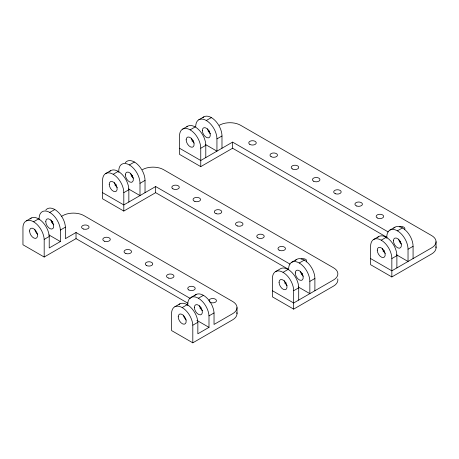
<?xml version="1.0" encoding="UTF-8"?>
<svg xmlns="http://www.w3.org/2000/svg" width="459" height="459" viewBox="0 0 459 459"><rect width="100%" height="100%" fill="white"/><g stroke="black" fill="none" stroke-linecap="round" stroke-linejoin="round"><path stroke-width="0.69" d="M105.679 173.536L110.722 170.622M182.63 129.105L187.674 126.196M198.822 119.759L203.865 116.85M26.289 220.899L31.332 217.991M288.797 269.536L155.653 192.665L123.804 211.054L102.569 198.793L102.569 180.404A15.015 8.669 60 0 1 113.189 174.277L118.227 171.368M118.761 172.423L118.761 171.058A15.015 8.669 60 0 1 129.375 164.93L134.418 162.021M386.96 237.36L232.598 148.24L200.755 166.628L179.521 154.367L179.521 135.979A15.015 8.669 60 0 1 190.135 129.851L195.178 126.942M195.712 126.632A15.015 8.669 60 0 1 206.326 120.505L211.369 117.59M187.96 303.256L76.028 238.634L44.184 257.023L22.95 244.762L22.95 227.142A15.044 8.687 60 0 1 33.564 221.777L38.608 218.868M39.141 219.821L39.141 217.796A15.044 8.687 60 0 1 49.756 212.431L54.799 209.522M51.615 222.087L52.854 221.37M61.523 216.367L62.763 215.65A15.015 8.669 0 0 1 83.991 215.65L232.615 301.46A15.015 8.669 0 0 1 232.615 313.715L214.037 324.444L214.037 312.952A15.044 8.687 60 0 0 206.068 297.237A15.044 8.687 60 0 0 194.45 295.837M115.043 185.465L116.282 184.748M131.234 176.118L132.473 175.401M191.994 141.039L193.233 140.322M208.185 131.693L209.424 130.976M123.804 211.054L123.804 192.665L128.847 189.756A15.015 8.669 60 0 0 121.641 173.99A15.015 8.669 60 0 0 109.804 171.299M128.468 188.924L139.995 195.574L139.995 183.319L145.033 180.404A15.015 8.669 60 0 0 137.166 164.024A15.015 8.669 60 0 0 125.227 162.842M200.755 166.628L200.755 148.24L205.793 145.325A15.015 8.669 60 0 0 198.592 129.558A15.015 8.669 60 0 0 186.756 126.873M205.414 144.493L216.941 151.149L216.941 138.893L221.984 135.979A15.015 8.669 60 0 0 214.783 120.212A15.015 8.669 60 0 0 202.947 117.527M44.184 257.023L44.184 239.397L49.222 236.488A15.044 8.687 60 0 0 41.574 221.066A15.044 8.687 60 0 0 30.007 218.954M49.222 236.488L49.222 247.98L60.37 241.543L60.37 230.051L65.413 227.142A15.044 8.687 60 0 0 57.444 211.433A15.044 8.687 60 0 0 45.82 210.027M190.439 298.557L76.028 232.506L65.413 238.634L65.413 227.142M290.031 264.12L155.653 186.538L123.804 204.926L102.569 192.665M388.199 231.944L232.598 142.112L200.755 160.495L179.521 148.24M174.913 306.71L179.957 303.795M191.105 297.363L196.148 294.449M236.884 312.585A15.015 8.669 0 0 1 232.615 319.843L192.809 342.827L171.574 330.572L171.574 312.952A15.044 8.687 60 0 1 182.189 307.587L187.232 304.673M187.765 305.631L187.765 303.606A15.044 8.687 60 0 1 198.38 298.241L203.423 295.326M199.883 308.098L201.065 307.415M275.538 271.602L280.581 268.687A15.015 8.669 60 0 1 292.148 272.709A15.015 8.669 60 0 1 298.706 287.822L298.706 300.077M291.729 262.255L296.772 259.341M337.738 278.877A15.015 8.669 0 0 1 333.469 286.135L293.662 309.119L272.428 296.858L272.428 278.475A15.015 8.669 60 0 1 283.042 272.342L288.086 269.433M288.619 269.129A15.015 8.669 60 0 1 299.234 262.996L304.277 260.087M192.809 342.827L192.809 325.207L197.852 322.298A15.044 8.687 60 0 0 190.519 307.169A15.044 8.687 60 0 0 179.044 304.392M197.852 322.298L197.852 333.791L208.994 327.353L208.994 315.861L214.037 312.952M284.901 283.53L286.141 282.813M301.328 274.046L302.51 273.363M373.718 239.432L378.761 236.523M389.909 230.085L394.952 227.176M293.662 309.119L293.662 290.731L298.706 287.822M298.321 286.99L309.848 293.645L309.848 281.384L314.891 278.475A15.015 8.669 60 0 0 307.358 262.393A15.015 8.669 60 0 0 295.447 260.437M435.924 246.707A15.015 8.669 0 0 1 431.655 253.965L391.843 276.949L370.608 264.694L370.608 246.305A15.015 8.669 60 0 1 381.228 240.177L386.271 237.263M386.799 238.319L386.799 236.959A15.015 8.669 60 0 1 397.414 230.831L402.457 227.916M383.081 251.36L384.321 250.648M399.508 241.876L400.69 241.199M391.843 276.949L391.843 258.56L396.886 255.652A15.015 8.669 60 0 0 389.347 239.569A15.015 8.669 60 0 0 377.441 237.619M396.507 254.82L408.034 261.475L408.034 249.214L413.077 246.305A15.015 8.669 60 0 0 405.538 230.223A15.015 8.669 60 0 0 393.633 228.272M370.608 258.566L391.843 270.821L431.655 247.837A15.015 8.669 0 0 0 431.655 235.582L240.562 125.255A15.015 8.669 0 0 0 219.333 125.255M272.428 290.731L293.662 302.992L333.469 280.007A15.015 8.669 0 0 0 333.469 267.746L163.611 169.681A15.015 8.669 0 0 0 142.382 169.681M48.843 234.893L60.37 241.543M196.865 320.348L208.994 327.353M436.05 241.709L436.05 247.837M413.077 246.305L413.077 258.566M396.886 255.652L396.886 267.913M314.891 278.475L314.891 290.731M237.016 307.587L237.016 313.715M232.598 142.112L232.598 148.24M221.984 135.979L221.984 148.24M205.793 145.325L205.793 157.586M155.653 186.538L155.653 192.665M145.033 180.404L145.033 192.665M128.847 189.756L128.847 202.012M76.028 232.506L76.028 238.634M33.564 221.777A15.044 8.687 60 0 1 44.184 239.397M202.39 310.668A5.628 3.253 60 0 1 199.579 305.792M198.38 298.241A15.044 8.687 60 0 1 208.994 315.861M53.766 224.858A5.628 3.253 60 0 1 50.955 219.981M37.581 234.205A5.628 3.253 60 0 1 34.764 229.328M182.189 307.587A15.044 8.687 60 0 1 192.809 325.207M49.756 212.431A15.044 8.687 60 0 1 60.37 230.051M208.96 300.691A3.752 2.169 0 0 1 213.997 298.654A3.752 2.169 0 0 1 215.587 302.085A3.752 2.169 0 0 1 209.465 301.775M186.205 320.015A5.628 3.253 60 0 1 183.388 315.138M283.042 272.342A15.015 8.669 60 0 1 293.662 290.731M303.244 276.192A5.628 3.253 60 0 1 300.433 271.315M299.234 262.996A15.015 8.669 60 0 1 309.848 281.384M301.075 258.974A3.752 2.169 0 0 1 305.602 259.318A3.752 2.169 0 0 1 306.199 261.934M287.059 285.538A5.628 3.253 60 0 1 284.241 280.661M113.189 174.277A15.015 8.669 60 0 1 123.804 192.665M117.2 187.473A5.628 3.253 60 0 1 114.383 182.596M129.375 164.93A15.015 8.669 60 0 1 139.995 183.319M133.391 178.121A5.628 3.253 60 0 1 130.574 173.25M399.255 226.809A3.752 2.169 0 0 1 403.788 227.153A3.752 2.169 0 0 1 404.385 229.77M385.239 253.368A5.628 3.253 60 0 1 382.422 248.491M206.326 120.505A15.015 8.669 60 0 1 216.941 138.893M210.337 133.695A5.628 3.253 60 0 1 207.525 128.818M401.43 244.022A5.628 3.253 60 0 1 398.613 239.145M381.228 240.177A15.015 8.669 60 0 1 391.843 258.56M397.414 230.831A15.015 8.669 60 0 1 408.034 249.214M190.135 129.851A15.015 8.669 60 0 1 200.755 148.24M194.151 143.042A5.628 3.253 60 0 1 191.334 138.17M194.398 307.432A5.628 3.253 60 0 0 200.371 314.863A5.628 3.253 60 0 0 200.371 306.899A5.628 3.253 60 0 0 194.398 307.432M29.583 230.975A5.628 3.253 60 0 0 35.555 238.399A5.628 3.253 60 0 0 35.555 230.441A5.628 3.253 60 0 0 29.583 230.975M45.774 221.628A5.628 3.253 60 0 0 51.747 229.052A5.628 3.253 60 0 0 51.747 221.095A5.628 3.253 60 0 0 45.774 221.628M146.364 265.451A3.752 2.169 0 0 0 152.64 264.476A3.752 2.169 0 0 0 148.045 261.825A3.752 2.169 0 0 0 146.364 265.451M168.373 278.051A3.752 2.169 0 0 0 174.001 276.175A3.752 2.169 0 0 0 168.373 274.298A3.752 2.169 0 0 0 168.373 278.051M188.827 289.968A3.752 2.169 0 0 0 195.104 288.992A3.752 2.169 0 0 0 190.508 286.341A3.752 2.169 0 0 0 188.827 289.968M125.909 253.534A3.752 2.169 0 0 0 131.538 251.658A3.752 2.169 0 0 0 125.909 249.782A3.752 2.169 0 0 0 125.909 253.534M104.675 241.279A3.752 2.169 0 0 0 110.303 239.403A3.752 2.169 0 0 0 104.675 237.521A3.752 2.169 0 0 0 104.675 241.279M83.44 229.018A3.752 2.169 0 0 0 89.075 227.142A3.752 2.169 0 0 0 83.44 225.266A3.752 2.169 0 0 0 83.44 229.018M178.212 316.779A5.628 3.253 60 0 0 184.179 324.209A5.628 3.253 60 0 0 184.179 316.245A5.628 3.253 60 0 0 178.212 316.779M295.252 272.956A5.628 3.253 60 0 0 301.224 280.386A5.628 3.253 60 0 0 301.224 272.422A5.628 3.253 60 0 0 295.252 272.956M257.832 237.865A3.752 2.169 0 0 0 264.109 236.896A3.752 2.169 0 0 0 259.513 234.245A3.752 2.169 0 0 0 257.832 237.865M237.378 225.954A3.752 2.169 0 0 0 243.006 224.078A3.752 2.169 0 0 0 237.378 222.202A3.752 2.169 0 0 0 237.378 225.954M279.061 282.302A5.628 3.253 60 0 0 285.033 289.732A5.628 3.253 60 0 0 285.033 281.769A5.628 3.253 60 0 0 279.061 282.302M279.061 250.126A3.752 2.169 0 0 0 285.343 249.157A3.752 2.169 0 0 0 280.747 246.5A3.752 2.169 0 0 0 279.061 250.126M216.143 213.693A3.752 2.169 0 0 0 221.772 211.817A3.752 2.169 0 0 0 216.143 209.941A3.752 2.169 0 0 0 216.143 213.693M194.914 201.438A3.752 2.169 0 0 0 200.543 199.562A3.752 2.169 0 0 0 194.914 197.686A3.752 2.169 0 0 0 194.914 201.438M172.9 188.833A3.752 2.169 0 0 0 179.182 187.863A3.752 2.169 0 0 0 174.586 185.207A3.752 2.169 0 0 0 172.9 188.833M109.208 184.237A5.628 3.253 60 0 0 115.175 191.667A5.628 3.253 60 0 0 115.175 183.703A5.628 3.253 60 0 0 109.208 184.237M125.393 174.89A5.628 3.253 60 0 0 131.366 182.321A5.628 3.253 60 0 0 131.366 174.357A5.628 3.253 60 0 0 125.393 174.89M377.246 217.956A3.752 2.169 0 0 0 383.523 216.987A3.752 2.169 0 0 0 378.927 214.33A3.752 2.169 0 0 0 377.246 217.956M356.792 206.045A3.752 2.169 0 0 0 362.421 204.169A3.752 2.169 0 0 0 356.792 202.293A3.752 2.169 0 0 0 356.792 206.045M249.851 144.407A3.752 2.169 0 0 0 256.133 143.438A3.752 2.169 0 0 0 251.532 140.781A3.752 2.169 0 0 0 249.851 144.407M335.558 193.784A3.752 2.169 0 0 0 341.186 191.908A3.752 2.169 0 0 0 335.558 190.032A3.752 2.169 0 0 0 335.558 193.784M313.549 181.185A3.752 2.169 0 0 0 319.825 180.209A3.752 2.169 0 0 0 315.23 177.558A3.752 2.169 0 0 0 313.549 181.185M292.314 168.923A3.752 2.169 0 0 0 298.597 167.954A3.752 2.169 0 0 0 294.001 165.297A3.752 2.169 0 0 0 292.314 168.923M271.085 156.668A3.752 2.169 0 0 0 277.362 155.693A3.752 2.169 0 0 0 272.766 153.042A3.752 2.169 0 0 0 271.085 156.668M377.246 250.138A5.628 3.253 60 0 0 383.219 257.562A5.628 3.253 60 0 0 383.219 249.604A5.628 3.253 60 0 0 377.246 250.138M393.438 240.791A5.628 3.253 60 0 0 399.405 248.216A5.628 3.253 60 0 0 399.405 240.258A5.628 3.253 60 0 0 393.438 240.791M202.344 130.465A5.628 3.253 60 0 0 208.317 137.895A5.628 3.253 60 0 0 208.317 129.931A5.628 3.253 60 0 0 202.344 130.465M186.153 139.811A5.628 3.253 60 0 0 192.126 147.241A5.628 3.253 60 0 0 192.126 139.278A5.628 3.253 60 0 0 186.153 139.811"/></g></svg>
